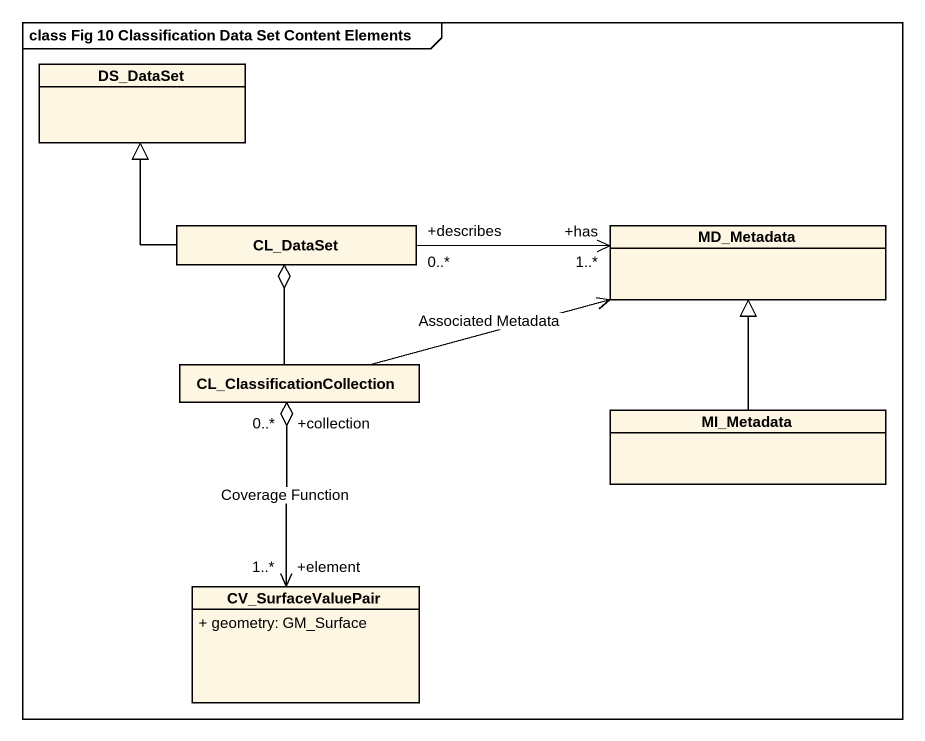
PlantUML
@startuml
mainframe class Fig 10 Classification Data Set Content Elements
hide circle
hide empty members
skinparam classAttributeIconSize 0
class DS_DataSet
class CL_DataSet
class MD_Metadata
class CL_ClassificationCollection
class MI_Metadata
class CV_SurfaceValuePair {
  + geometry: GM_Surface
}
CL_DataSet -up-|> DS_DataSet
CL_DataSet "+describes\n0..*" -right-> "+has\n1..*" MD_Metadata
CL_ClassificationCollection -up-o CL_DataSet
CL_ClassificationCollection -right-> MD_Metadata : Associated Metadata
MI_Metadata -up-|> MD_Metadata
CV_SurfaceValuePair "+element\n1..*" <-up-o "+collection\n0..*" CL_ClassificationCollection : Coverage Function
@enduml
